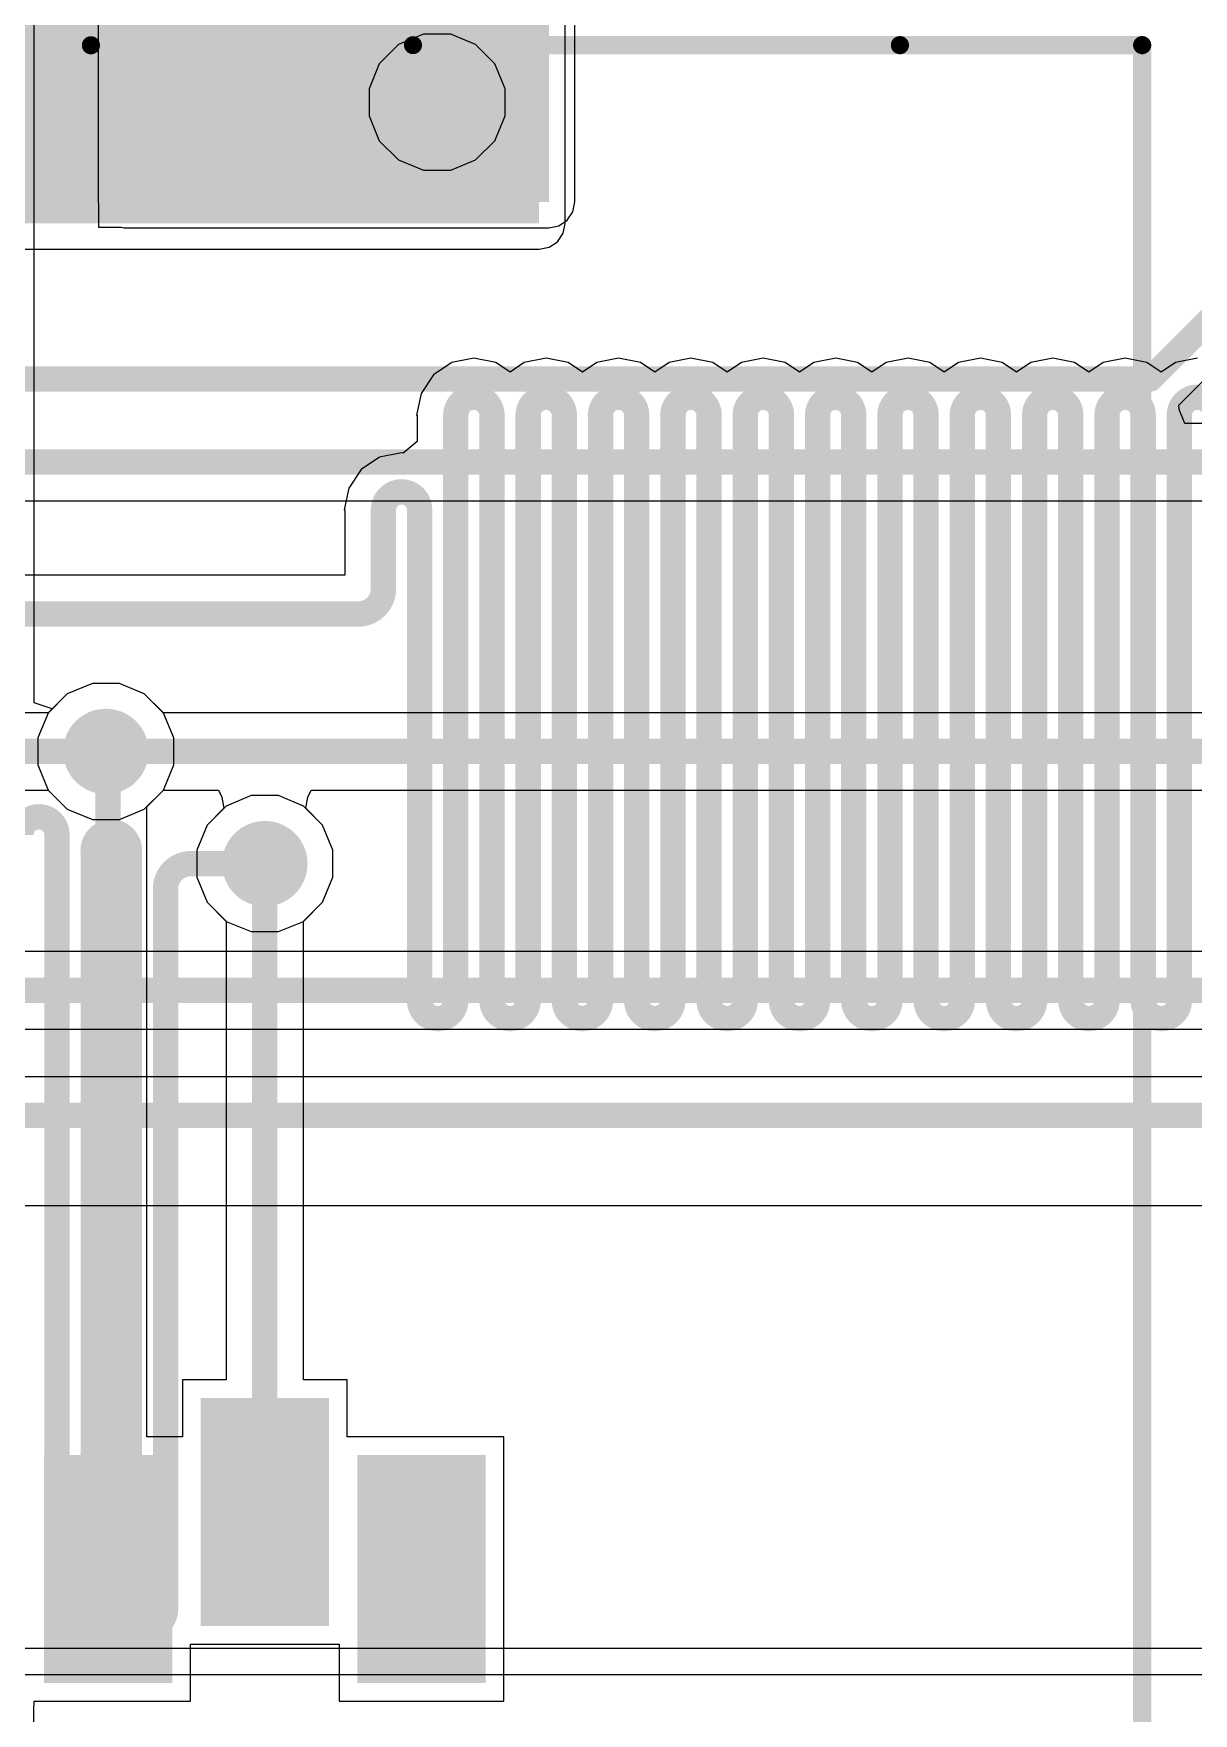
# Model space of a CAD drawing. Header units: inches. Extents: x -3 to 128, y -12 to 41.
# Drawn here: x 84 to 92.14, y -4.41 to 7.39 of the extents above; entities that cross this region are included whole.
import ezdxf

# ---------------------------------------------------------------- set-up
doc = ezdxf.new("R2010")
doc.units = ezdxf.units.IN
for name, color, linetype in [('Bottom Layer', 5, 'Continuous'), ('Layer 1', 16, 'Continuous'), ('Layer 2', 76, 'Continuous'), ('Top Layer', 1, 'Continuous'), ('Top Overlay', 2, 'Continuous'), ('Top Paste', 8, 'Continuous'), ('Top Solder', 216, 'Continuous'), ('Via Holes', 16, 'Continuous')]:
    doc.layers.add(name, color=color, linetype=linetype)

msp = doc.modelspace()

# ---------------------------------------------------------------- hatches: boundary and pattern name
at = {"layer": 'Bottom Layer'}
h = msp.add_hatch(color=5, dxfattribs=at)
edge = h.paths.add_edge_path()
edge.add_arc((86.833, 6.908), 0.3, 0, 360)
h = msp.add_hatch(color=5, dxfattribs=at)
edge = h.paths.add_edge_path()
edge.add_arc((84.508, 2.349), 0.3, 0, 360)
h = msp.add_hatch(color=5, dxfattribs=at)
edge = h.paths.add_edge_path()
edge.add_arc((85.624, 1.561), 0.3, 0, 360)
at = {"layer": 'Layer 1'}
h = msp.add_hatch(color=16, dxfattribs=at)
edge = h.paths.add_edge_path()
edge.add_arc((86.833, 6.908), 0.3, 0, 360)
h = msp.add_hatch(color=16, dxfattribs=at)
edge = h.paths.add_edge_path()
edge.add_arc((84.508, 2.349), 0.3, 0, 360)
h = msp.add_hatch(color=16, dxfattribs=at)
edge = h.paths.add_edge_path()
edge.add_arc((85.624, 1.561), 0.3, 0, 360)
at = {"layer": 'Layer 2'}
msp.add_hatch(color=76, dxfattribs=at).paths.add_polyline_path([(77.906, 6.057), (87.55, 6.057), (87.55, 7.505), (77.906, 7.505)])
h = msp.add_hatch(color=76, dxfattribs=at)
edge = h.paths.add_edge_path()
edge.add_arc((86.833, 6.908), 0.3, 0, 360)
h = msp.add_hatch(color=76, dxfattribs=at)
edge = h.paths.add_edge_path()
edge.add_arc((84.508, 2.349), 0.3, 0, 360)
h = msp.add_hatch(color=76, dxfattribs=at)
edge = h.paths.add_edge_path()
edge.add_arc((85.624, 1.561), 0.3, 0, 360)
at = {"layer": 'Top Layer'}
for points in [[(84.634, 6.208), (86.434, 6.208), (86.434, 8.432), (84.634, 8.432)], [(87.619, 7.608), (84.634, 7.608), (84.634, 6.208), (87.619, 6.208)], [(84.634, 7.608), (86.434, 7.608), (86.434, 6.208), (84.634, 6.208)], [(85.224, -2.242), (86.024, -2.242), (86.024, -3.742), (85.224, -3.742)], [(84.124, -2.642), (84.924, -2.642), (84.924, -4.142), (84.124, -4.142)], [(86.324, -2.642), (87.124, -2.642), (87.124, -4.142), (86.324, -4.142)]]:
    msp.add_hatch(color=1, dxfattribs=at).paths.add_polyline_path(points)
h = msp.add_hatch(color=1, dxfattribs=at)
edge = h.paths.add_edge_path()
edge.add_arc((86.833, 6.908), 0.3, 0, 360)
h = msp.add_hatch(color=1, dxfattribs=at)
edge = h.paths.add_edge_path()
edge.add_arc((84.508, 2.349), 0.3, 0, 360)
h = msp.add_hatch(color=1, dxfattribs=at)
edge = h.paths.add_edge_path()
edge.add_arc((85.624, 1.561), 0.3, 0, 360)
at = {"layer": 'Top Paste'}
for points in [[(84.634, 7.608), (86.434, 7.608), (86.434, 6.208), (84.634, 6.208)], [(85.224, -2.242), (86.024, -2.242), (86.024, -3.742), (85.224, -3.742)], [(84.124, -2.642), (84.924, -2.642), (84.924, -4.142), (84.124, -4.142)], [(86.324, -2.642), (87.124, -2.642), (87.124, -4.142), (86.324, -4.142)]]:
    msp.add_hatch(color=8, dxfattribs=at).paths.add_polyline_path(points)
at = {"layer": 'Top Solder'}
for points in [[(84.584, 7.658), (86.484, 7.658), (86.484, 6.158), (84.584, 6.158)], [(85.174, -2.192), (86.074, -2.192), (86.074, -3.792), (85.174, -3.792)], [(84.074, -2.592), (84.974, -2.592), (84.974, -4.192), (84.074, -4.192)], [(86.274, -2.592), (87.174, -2.592), (87.174, -4.192), (86.274, -4.192)]]:
    msp.add_hatch(color=216, dxfattribs=at).paths.add_polyline_path(points)
at = {"layer": 'Via Holes'}
h = msp.add_hatch(color=7, dxfattribs=at)
edge = h.paths.add_edge_path()
edge.add_arc((86.833, 6.908), 0.15, 0, 360)
h = msp.add_hatch(color=7, dxfattribs=at)
edge = h.paths.add_edge_path()
edge.add_arc((84.508, 2.349), 0.15, 0, 360)
h = msp.add_hatch(color=7, dxfattribs=at)
edge = h.paths.add_edge_path()
edge.add_arc((85.624, 1.561), 0.15, 0, 360)

# ---------------------------------------------------------------- linework, layer by layer
at = {"layer": 'Bottom Layer'}
for p, q in [((86.738, 7.386), (86.563, 7.313)), ((86.929, 7.386), (86.738, 7.386)), ((87.104, 7.313), (86.929, 7.386)), ((86.563, 7.313), (86.428, 7.179)), ((87.239, 7.179), (87.104, 7.313)), ((86.428, 7.179), (86.356, 7.003)), ((87.311, 7.003), (87.239, 7.179)), ((86.356, 7.003), (86.356, 6.813)), ((87.311, 6.813), (87.311, 7.003)), ((86.356, 6.813), (86.428, 6.638)), ((87.239, 6.638), (87.311, 6.813)), ((86.428, 6.638), (86.563, 6.503)), ((87.104, 6.503), (87.239, 6.638)), ((86.563, 6.503), (86.738, 6.43)), ((86.929, 6.43), (87.104, 6.503)), ((86.738, 6.43), (86.929, 6.43)), ((86.938, 5.08), (86.808, 4.993)), ((87.092, 5.111), (86.938, 5.08)), ((87.245, 5.08), (87.092, 5.111)), ((87.346, 5.013), (87.245, 5.08)), ((87.446, 5.08), (87.346, 5.013)), ((87.6, 5.111), (87.446, 5.08)), ((87.753, 5.08), (87.6, 5.111)), ((87.854, 5.013), (87.753, 5.08)), ((87.954, 5.08), (87.854, 5.013)), ((88.108, 5.111), (87.954, 5.08)), ((88.261, 5.08), (88.108, 5.111)), ((88.362, 5.013), (88.261, 5.08)), ((88.462, 5.08), (88.362, 5.013)), ((88.616, 5.111), (88.462, 5.08)), ((88.769, 5.08), (88.616, 5.111)), ((88.87, 5.013), (88.769, 5.08)), ((88.97, 5.08), (88.87, 5.013)), ((89.124, 5.111), (88.97, 5.08)), ((89.277, 5.08), (89.124, 5.111)), ((89.378, 5.013), (89.277, 5.08)), ((89.478, 5.08), (89.378, 5.013)), ((89.632, 5.111), (89.478, 5.08)), ((89.785, 5.08), (89.632, 5.111)), ((89.886, 5.013), (89.785, 5.08)), ((89.986, 5.08), (89.886, 5.013)), ((90.14, 5.111), (89.986, 5.08)), ((90.293, 5.08), (90.14, 5.111)), ((90.394, 5.013), (90.293, 5.08)), ((90.494, 5.08), (90.394, 5.013)), ((90.648, 5.111), (90.494, 5.08)), ((90.801, 5.08), (90.648, 5.111)), ((90.902, 5.013), (90.801, 5.08)), ((91.002, 5.08), (90.902, 5.013)), ((91.156, 5.111), (91.002, 5.08)), ((91.309, 5.08), (91.156, 5.111)), ((91.41, 5.013), (91.309, 5.08)), ((91.51, 5.08), (91.41, 5.013)), ((91.664, 5.111), (91.51, 5.08)), ((91.817, 5.08), (91.664, 5.111)), ((91.918, 5.013), (91.817, 5.08)), ((92.018, 5.08), (91.918, 5.013)), ((92.172, 5.111), (92.018, 5.08)), ((86.808, 4.993), (86.721, 4.863)), ((86.721, 4.863), (86.69, 4.71)), ((86.69, 4.71), (86.693, 4.71)), ((86.693, 4.71), (86.693, 4.525)), ((86.693, 4.525), (86.595, 4.444)), ((86.43, 4.416), (86.3, 4.329)), ((86.584, 4.446), (86.43, 4.416)), ((86.595, 4.444), (86.584, 4.446)), ((86.3, 4.329), (86.213, 4.199)), ((86.213, 4.199), (86.182, 4.045)), ((86.182, 4.045), (86.185, 4.045)), ((86.185, 4.045), (86.185, 3.586)), ((86.185, 3.586), (76.947, 3.586))]:
    msp.add_line(p, q, dxfattribs=at)
for points in [[(86.965, 4.71, 0.178, 0.178, -1), (87.219, 4.71, 0.178, 0.178, 0)], [(87.473, 4.71, 0.178, 0.178, -1), (87.727, 4.71, 0.178, 0.178, 0)], [(87.981, 4.71, 0.178, 0.178, -1), (88.235, 4.71, 0.178, 0.178, 0)], [(88.489, 4.71, 0.178, 0.178, -1), (88.743, 4.71, 0.178, 0.178, 0)], [(88.997, 4.71, 0.178, 0.178, -1), (89.251, 4.71, 0.178, 0.178, 0)], [(89.505, 4.71, 0.178, 0.178, -1), (89.759, 4.71, 0.178, 0.178, 0)], [(90.013, 4.71, 0.178, 0.178, -1), (90.267, 4.71, 0.178, 0.178, 0)], [(90.521, 4.71, 0.178, 0.178, -1), (90.775, 4.71, 0.178, 0.178, 0)], [(91.029, 4.71, 0.178, 0.178, -1), (91.283, 4.71, 0.178, 0.178, 0)], [(91.537, 4.71, 0.178, 0.178, -1), (91.791, 4.71, 0.178, 0.178, 0)], [(92.045, 4.71, 0.178, 0.178, -1), (92.299, 4.71, 0.178, 0.178, 0)], [(86.965, 0.6, 0.178, 0.178, 0), (86.965, 4.71, 0.178, 0.178, 0)], [(87.219, 0.6, 0.178, 0.178, 0), (87.219, 4.71, 0.178, 0.178, 0)], [(87.473, 0.6, 0.178, 0.178, 0), (87.473, 4.71, 0.178, 0.178, 0)], [(87.727, 0.6, 0.178, 0.178, 0), (87.727, 4.71, 0.178, 0.178, 0)], [(87.981, 0.6, 0.178, 0.178, 0), (87.981, 4.71, 0.178, 0.178, 0)], [(88.235, 0.6, 0.178, 0.178, 0), (88.235, 4.71, 0.178, 0.178, 0)], [(88.489, 0.6, 0.178, 0.178, 0), (88.489, 4.71, 0.178, 0.178, 0)], [(88.743, 0.6, 0.178, 0.178, 0), (88.743, 4.71, 0.178, 0.178, 0)], [(88.997, 0.6, 0.178, 0.178, 0), (88.997, 4.71, 0.178, 0.178, 0)], [(89.251, 0.6, 0.178, 0.178, 0), (89.251, 4.71, 0.178, 0.178, 0)], [(89.505, 0.6, 0.178, 0.178, 0), (89.505, 4.71, 0.178, 0.178, 0)], [(89.759, 0.6, 0.178, 0.178, 0), (89.759, 4.71, 0.178, 0.178, 0)], [(90.013, 0.6, 0.178, 0.178, 0), (90.013, 4.71, 0.178, 0.178, 0)], [(90.267, 0.6, 0.178, 0.178, 0), (90.267, 4.71, 0.178, 0.178, 0)], [(90.521, 0.6, 0.178, 0.178, 0), (90.521, 4.71, 0.178, 0.178, 0)], [(90.775, 0.6, 0.178, 0.178, 0), (90.775, 4.71, 0.178, 0.178, 0)], [(91.029, 0.6, 0.178, 0.178, 0), (91.029, 4.71, 0.178, 0.178, 0)], [(91.283, 0.6, 0.178, 0.178, 0), (91.283, 4.71, 0.178, 0.178, 0)], [(91.537, 0.6, 0.178, 0.178, 0), (91.537, 4.71, 0.178, 0.178, 0)], [(91.791, 0.6, 0.178, 0.178, 0), (91.791, 4.71, 0.178, 0.178, 0)], [(92.045, 0.6, 0.178, 0.178, 0), (92.045, 4.71, 0.178, 0.178, 0)], [(86.457, 4.045, 0.178, 0.178, -1), (86.711, 4.045, 0.178, 0.178, 0)], [(86.457, 3.492, 0.178, 0.178, 0), (86.457, 4.045, 0.178, 0.178, 0)], [(86.711, 0.6, 0.178, 0.178, 0), (86.711, 4.045, 0.178, 0.178, 0)], [(86.457, 3.492, 0.178, 0.178, -0.414214), (86.279, 3.314, 0.178, 0.178, 0)], [(76.834, 3.314, 0.178, 0.178, 0), (85.193, 3.314, 0.178, 0.178, 0)], [(85.193, 3.314, 0.178, 0.178, 0), (86.279, 3.314, 0.178, 0.178, 0)], [(83.911, 1.763, 0.178, 0.178, -1), (84.165, 1.763, 0.178, 0.178, 0)], [(84.165, -3.675, 0.178, 0.178, 0), (84.165, 1.763, 0.178, 0.178, 0)], [(84.419, 1.655, 0.178, 0.178, -1), (84.673, 1.655, 0.178, 0.178, 0)], [(84.419, -3.675, 0.178, 0.178, 0), (84.419, 1.655, 0.178, 0.178, 0)], [(84.673, -3.675, 0.178, 0.178, 0), (84.673, 1.655, 0.178, 0.178, 0)], [(84.927, 1.384, 0.178, 0.178, -0.414214), (85.104, 1.561, 0.178, 0.178, 0)], [(85.104, 1.561, 0.178, 0.178, 0), (85.193, 1.561, 0.178, 0.178, 0)], [(85.193, 1.561, 0.178, 0.178, 0), (85.624, 1.561, 0.178, 0.178, 0)], [(84.927, -3.675, 0.178, 0.178, 0), (84.927, 1.384, 0.178, 0.178, 0)], [(86.965, 0.6, 0.178, 0.178, -1), (86.711, 0.6, 0.178, 0.178, 0)], [(87.473, 0.6, 0.178, 0.178, -1), (87.219, 0.6, 0.178, 0.178, 0)], [(87.981, 0.6, 0.178, 0.178, -1), (87.727, 0.6, 0.178, 0.178, 0)], [(88.489, 0.6, 0.178, 0.178, -1), (88.235, 0.6, 0.178, 0.178, 0)], [(88.997, 0.6, 0.178, 0.178, -1), (88.743, 0.6, 0.178, 0.178, 0)], [(89.505, 0.6, 0.178, 0.178, -1), (89.251, 0.6, 0.178, 0.178, 0)], [(90.013, 0.6, 0.178, 0.178, -1), (89.759, 0.6, 0.178, 0.178, 0)], [(90.521, 0.6, 0.178, 0.178, -1), (90.267, 0.6, 0.178, 0.178, 0)], [(91.029, 0.6, 0.178, 0.178, -1), (90.775, 0.6, 0.178, 0.178, 0)], [(91.537, 0.6, 0.178, 0.178, -1), (91.283, 0.6, 0.178, 0.178, 0)], [(92.045, 0.6, 0.178, 0.178, -1), (91.791, 0.6, 0.178, 0.178, 0)], [(84.419, -3.675, 0.178, 0.178, -1), (84.165, -3.675, 0.178, 0.178, 0)], [(84.927, -3.675, 0.178, 0.178, -1), (84.673, -3.675, 0.178, 0.178, 0)]]:
    msp.add_lwpolyline(points, format="xyseb", dxfattribs=at)
for points in [[(86.92, 4.71, 0.0889, 0.0889, 1), (87.009, 4.71, 0.0889, 0.0889, 1)], [(86.92, 4.71, 0.0889, 0.0889, 1), (87.009, 4.71, 0.0889, 0.0889, 1)], [(87.174, 4.71, 0.0889, 0.0889, 1), (87.263, 4.71, 0.0889, 0.0889, 1)], [(87.174, 4.71, 0.0889, 0.0889, 1), (87.263, 4.71, 0.0889, 0.0889, 1)], [(87.428, 4.71, 0.0889, 0.0889, 1), (87.517, 4.71, 0.0889, 0.0889, 1)], [(87.428, 4.71, 0.0889, 0.0889, 1), (87.517, 4.71, 0.0889, 0.0889, 1)], [(87.682, 4.71, 0.0889, 0.0889, 1), (87.771, 4.71, 0.0889, 0.0889, 1)], [(87.682, 4.71, 0.0889, 0.0889, 1), (87.771, 4.71, 0.0889, 0.0889, 1)], [(87.936, 4.71, 0.0889, 0.0889, 1), (88.025, 4.71, 0.0889, 0.0889, 1)], [(87.936, 4.71, 0.0889, 0.0889, 1), (88.025, 4.71, 0.0889, 0.0889, 1)], [(88.19, 4.71, 0.0889, 0.0889, 1), (88.279, 4.71, 0.0889, 0.0889, 1)], [(88.19, 4.71, 0.0889, 0.0889, 1), (88.279, 4.71, 0.0889, 0.0889, 1)], [(88.444, 4.71, 0.0889, 0.0889, 1), (88.533, 4.71, 0.0889, 0.0889, 1)], [(88.444, 4.71, 0.0889, 0.0889, 1), (88.533, 4.71, 0.0889, 0.0889, 1)], [(88.698, 4.71, 0.0889, 0.0889, 1), (88.787, 4.71, 0.0889, 0.0889, 1)], [(88.698, 4.71, 0.0889, 0.0889, 1), (88.787, 4.71, 0.0889, 0.0889, 1)], [(88.952, 4.71, 0.0889, 0.0889, 1), (89.041, 4.71, 0.0889, 0.0889, 1)], [(88.952, 4.71, 0.0889, 0.0889, 1), (89.041, 4.71, 0.0889, 0.0889, 1)], [(89.206, 4.71, 0.0889, 0.0889, 1), (89.295, 4.71, 0.0889, 0.0889, 1)], [(89.206, 4.71, 0.0889, 0.0889, 1), (89.295, 4.71, 0.0889, 0.0889, 1)], [(89.46, 4.71, 0.0889, 0.0889, 1), (89.549, 4.71, 0.0889, 0.0889, 1)], [(89.46, 4.71, 0.0889, 0.0889, 1), (89.549, 4.71, 0.0889, 0.0889, 1)], [(89.714, 4.71, 0.0889, 0.0889, 1), (89.803, 4.71, 0.0889, 0.0889, 1)], [(89.714, 4.71, 0.0889, 0.0889, 1), (89.803, 4.71, 0.0889, 0.0889, 1)], [(89.968, 4.71, 0.0889, 0.0889, 1), (90.057, 4.71, 0.0889, 0.0889, 1)], [(89.968, 4.71, 0.0889, 0.0889, 1), (90.057, 4.71, 0.0889, 0.0889, 1)], [(90.222, 4.71, 0.0889, 0.0889, 1), (90.311, 4.71, 0.0889, 0.0889, 1)], [(90.222, 4.71, 0.0889, 0.0889, 1), (90.311, 4.71, 0.0889, 0.0889, 1)], [(90.476, 4.71, 0.0889, 0.0889, 1), (90.565, 4.71, 0.0889, 0.0889, 1)], [(90.476, 4.71, 0.0889, 0.0889, 1), (90.565, 4.71, 0.0889, 0.0889, 1)], [(90.73, 4.71, 0.0889, 0.0889, 1), (90.819, 4.71, 0.0889, 0.0889, 1)], [(90.73, 4.71, 0.0889, 0.0889, 1), (90.819, 4.71, 0.0889, 0.0889, 1)], [(90.984, 4.71, 0.0889, 0.0889, 1), (91.073, 4.71, 0.0889, 0.0889, 1)], [(90.984, 4.71, 0.0889, 0.0889, 1), (91.073, 4.71, 0.0889, 0.0889, 1)], [(91.238, 4.71, 0.0889, 0.0889, 1), (91.327, 4.71, 0.0889, 0.0889, 1)], [(91.238, 4.71, 0.0889, 0.0889, 1), (91.327, 4.71, 0.0889, 0.0889, 1)], [(91.492, 4.71, 0.0889, 0.0889, 1), (91.581, 4.71, 0.0889, 0.0889, 1)], [(91.492, 4.71, 0.0889, 0.0889, 1), (91.581, 4.71, 0.0889, 0.0889, 1)], [(91.746, 4.71, 0.0889, 0.0889, 1), (91.835, 4.71, 0.0889, 0.0889, 1)], [(91.746, 4.71, 0.0889, 0.0889, 1), (91.835, 4.71, 0.0889, 0.0889, 1)], [(92, 4.71, 0.0889, 0.0889, 1), (92.089, 4.71, 0.0889, 0.0889, 1)], [(92, 4.71, 0.0889, 0.0889, 1), (92.089, 4.71, 0.0889, 0.0889, 1)], [(86.412, 4.045, 0.0889, 0.0889, 1), (86.501, 4.045, 0.0889, 0.0889, 1)], [(86.412, 4.045, 0.0889, 0.0889, 1), (86.501, 4.045, 0.0889, 0.0889, 1)], [(86.666, 4.045, 0.0889, 0.0889, 1), (86.755, 4.045, 0.0889, 0.0889, 1)], [(86.666, 4.045, 0.0889, 0.0889, 1), (86.755, 4.045, 0.0889, 0.0889, 1)], [(86.412, 3.492, 0.0889, 0.0889, 1), (86.501, 3.492, 0.0889, 0.0889, 1)], [(86.412, 3.492, 0.0889, 0.0889, 1), (86.501, 3.492, 0.0889, 0.0889, 1)], [(85.149, 3.314, 0.0889, 0.0889, 1), (85.238, 3.314, 0.0889, 0.0889, 1)], [(85.149, 3.314, 0.0889, 0.0889, 1), (85.238, 3.314, 0.0889, 0.0889, 1)], [(86.234, 3.314, 0.0889, 0.0889, 1), (86.323, 3.314, 0.0889, 0.0889, 1)], [(86.234, 3.314, 0.0889, 0.0889, 1), (86.323, 3.314, 0.0889, 0.0889, 1)], [(84.12, 1.763, 0.0889, 0.0889, 1), (84.209, 1.763, 0.0889, 0.0889, 1)], [(84.12, 1.763, 0.0889, 0.0889, 1), (84.209, 1.763, 0.0889, 0.0889, 1)], [(84.374, 1.655, 0.0889, 0.0889, 1), (84.463, 1.655, 0.0889, 0.0889, 1)], [(84.374, 1.655, 0.0889, 0.0889, 1), (84.463, 1.655, 0.0889, 0.0889, 1)], [(84.628, 1.655, 0.0889, 0.0889, 1), (84.717, 1.655, 0.0889, 0.0889, 1)], [(84.628, 1.655, 0.0889, 0.0889, 1), (84.717, 1.655, 0.0889, 0.0889, 1)], [(85.06, 1.561, 0.0889, 0.0889, 1), (85.149, 1.561, 0.0889, 0.0889, 1)], [(85.06, 1.561, 0.0889, 0.0889, 1), (85.149, 1.561, 0.0889, 0.0889, 1)], [(85.149, 1.561, 0.0889, 0.0889, 1), (85.238, 1.561, 0.0889, 0.0889, 1)], [(85.149, 1.561, 0.0889, 0.0889, 1), (85.238, 1.561, 0.0889, 0.0889, 1)], [(85.58, 1.561, 0.0889, 0.0889, 1), (85.668, 1.561, 0.0889, 0.0889, 1)], [(84.882, 1.384, 0.0889, 0.0889, 1), (84.971, 1.384, 0.0889, 0.0889, 1)], [(84.882, 1.384, 0.0889, 0.0889, 1), (84.971, 1.384, 0.0889, 0.0889, 1)], [(86.666, 0.6, 0.0889, 0.0889, 1), (86.755, 0.6, 0.0889, 0.0889, 1)], [(86.666, 0.6, 0.0889, 0.0889, 1), (86.755, 0.6, 0.0889, 0.0889, 1)], [(86.92, 0.6, 0.0889, 0.0889, 1), (87.009, 0.6, 0.0889, 0.0889, 1)], [(86.92, 0.6, 0.0889, 0.0889, 1), (87.009, 0.6, 0.0889, 0.0889, 1)], [(87.174, 0.6, 0.0889, 0.0889, 1), (87.263, 0.6, 0.0889, 0.0889, 1)], [(87.174, 0.6, 0.0889, 0.0889, 1), (87.263, 0.6, 0.0889, 0.0889, 1)], [(87.428, 0.6, 0.0889, 0.0889, 1), (87.517, 0.6, 0.0889, 0.0889, 1)], [(87.428, 0.6, 0.0889, 0.0889, 1), (87.517, 0.6, 0.0889, 0.0889, 1)], [(87.682, 0.6, 0.0889, 0.0889, 1), (87.771, 0.6, 0.0889, 0.0889, 1)], [(87.682, 0.6, 0.0889, 0.0889, 1), (87.771, 0.6, 0.0889, 0.0889, 1)], [(87.936, 0.6, 0.0889, 0.0889, 1), (88.025, 0.6, 0.0889, 0.0889, 1)], [(87.936, 0.6, 0.0889, 0.0889, 1), (88.025, 0.6, 0.0889, 0.0889, 1)], [(88.19, 0.6, 0.0889, 0.0889, 1), (88.279, 0.6, 0.0889, 0.0889, 1)], [(88.19, 0.6, 0.0889, 0.0889, 1), (88.279, 0.6, 0.0889, 0.0889, 1)], [(88.444, 0.6, 0.0889, 0.0889, 1), (88.533, 0.6, 0.0889, 0.0889, 1)], [(88.444, 0.6, 0.0889, 0.0889, 1), (88.533, 0.6, 0.0889, 0.0889, 1)], [(88.698, 0.6, 0.0889, 0.0889, 1), (88.787, 0.6, 0.0889, 0.0889, 1)], [(88.698, 0.6, 0.0889, 0.0889, 1), (88.787, 0.6, 0.0889, 0.0889, 1)], [(88.952, 0.6, 0.0889, 0.0889, 1), (89.041, 0.6, 0.0889, 0.0889, 1)], [(88.952, 0.6, 0.0889, 0.0889, 1), (89.041, 0.6, 0.0889, 0.0889, 1)], [(89.206, 0.6, 0.0889, 0.0889, 1), (89.295, 0.6, 0.0889, 0.0889, 1)], [(89.206, 0.6, 0.0889, 0.0889, 1), (89.295, 0.6, 0.0889, 0.0889, 1)], [(89.46, 0.6, 0.0889, 0.0889, 1), (89.549, 0.6, 0.0889, 0.0889, 1)], [(89.46, 0.6, 0.0889, 0.0889, 1), (89.549, 0.6, 0.0889, 0.0889, 1)], [(89.714, 0.6, 0.0889, 0.0889, 1), (89.803, 0.6, 0.0889, 0.0889, 1)], [(89.714, 0.6, 0.0889, 0.0889, 1), (89.803, 0.6, 0.0889, 0.0889, 1)], [(89.968, 0.6, 0.0889, 0.0889, 1), (90.057, 0.6, 0.0889, 0.0889, 1)], [(89.968, 0.6, 0.0889, 0.0889, 1), (90.057, 0.6, 0.0889, 0.0889, 1)], [(90.222, 0.6, 0.0889, 0.0889, 1), (90.311, 0.6, 0.0889, 0.0889, 1)], [(90.222, 0.6, 0.0889, 0.0889, 1), (90.311, 0.6, 0.0889, 0.0889, 1)], [(90.476, 0.6, 0.0889, 0.0889, 1), (90.565, 0.6, 0.0889, 0.0889, 1)], [(90.476, 0.6, 0.0889, 0.0889, 1), (90.565, 0.6, 0.0889, 0.0889, 1)], [(90.73, 0.6, 0.0889, 0.0889, 1), (90.819, 0.6, 0.0889, 0.0889, 1)], [(90.73, 0.6, 0.0889, 0.0889, 1), (90.819, 0.6, 0.0889, 0.0889, 1)], [(90.984, 0.6, 0.0889, 0.0889, 1), (91.073, 0.6, 0.0889, 0.0889, 1)], [(90.984, 0.6, 0.0889, 0.0889, 1), (91.073, 0.6, 0.0889, 0.0889, 1)], [(91.238, 0.6, 0.0889, 0.0889, 1), (91.327, 0.6, 0.0889, 0.0889, 1)], [(91.238, 0.6, 0.0889, 0.0889, 1), (91.327, 0.6, 0.0889, 0.0889, 1)], [(91.492, 0.6, 0.0889, 0.0889, 1), (91.581, 0.6, 0.0889, 0.0889, 1)], [(91.492, 0.6, 0.0889, 0.0889, 1), (91.581, 0.6, 0.0889, 0.0889, 1)], [(91.746, 0.6, 0.0889, 0.0889, 1), (91.835, 0.6, 0.0889, 0.0889, 1)], [(91.746, 0.6, 0.0889, 0.0889, 1), (91.835, 0.6, 0.0889, 0.0889, 1)], [(92, 0.6, 0.0889, 0.0889, 1), (92.089, 0.6, 0.0889, 0.0889, 1)], [(92, 0.6, 0.0889, 0.0889, 1), (92.089, 0.6, 0.0889, 0.0889, 1)], [(84.12, -3.675, 0.0889, 0.0889, 1), (84.209, -3.675, 0.0889, 0.0889, 1)], [(84.12, -3.675, 0.0889, 0.0889, 1), (84.209, -3.675, 0.0889, 0.0889, 1)], [(84.374, -3.675, 0.0889, 0.0889, 1), (84.463, -3.675, 0.0889, 0.0889, 1)], [(84.374, -3.675, 0.0889, 0.0889, 1), (84.463, -3.675, 0.0889, 0.0889, 1)], [(84.628, -3.675, 0.0889, 0.0889, 1), (84.717, -3.675, 0.0889, 0.0889, 1)], [(84.628, -3.675, 0.0889, 0.0889, 1), (84.717, -3.675, 0.0889, 0.0889, 1)], [(84.882, -3.675, 0.0889, 0.0889, 1), (84.971, -3.675, 0.0889, 0.0889, 1)], [(84.882, -3.675, 0.0889, 0.0889, 1), (84.971, -3.675, 0.0889, 0.0889, 1)]]:
    msp.add_lwpolyline(points, format="xyseb", close=True, dxfattribs=at)
at = {"layer": 'Layer 1'}
for p, q in [((92.041, 4.78), (93.692, 6.43)), ((92.044, 4.75), (92.041, 4.78)), ((92.083, 4.653), (92.044, 4.75)), ((106.174, 4.653), (92.083, 4.653)), ((71.105, 4.109), (106.286, 4.109)), ((84.237, 2.754), (84.104, 2.621)), ((84.413, 2.827), (84.237, 2.754)), ((84.603, 2.827), (84.413, 2.827)), ((84.778, 2.754), (84.603, 2.827)), ((84.912, 2.621), (84.778, 2.754)), ((84.104, 2.621), (69.66, 2.621)), ((100.092, 2.621), (84.912, 2.621)), ((69.66, 2.077), (84.104, 2.077)), ((84.104, 2.077), (84.237, 1.944)), ((84.778, 1.944), (84.912, 2.077)), ((84.912, 2.077), (85.298, 2.077)), ((85.298, 2.077), (85.322, 2.028)), ((85.322, 2.028), (85.337, 1.95)), ((85.911, 1.95), (85.926, 2.028)), ((85.926, 2.028), (85.95, 2.077)), ((85.95, 2.077), (100.092, 2.077)), ((84.237, 1.944), (84.413, 1.871)), ((84.603, 1.871), (84.778, 1.944)), ((85.337, 1.95), (85.219, 1.832)), ((86.029, 1.832), (85.911, 1.95)), ((84.413, 1.871), (84.603, 1.871)), ((85.219, 1.832), (85.146, 1.656)), ((86.102, 1.656), (86.029, 1.832)), ((85.146, 1.656), (85.146, 1.466)), ((86.102, 1.466), (86.102, 1.656)), ((85.146, 1.466), (85.219, 1.291)), ((86.029, 1.291), (86.102, 1.466)), ((85.219, 1.291), (85.353, 1.156)), ((85.895, 1.156), (86.029, 1.291)), ((85.353, 1.156), (85.529, 1.084)), ((85.529, 1.084), (85.719, 1.084)), ((85.719, 1.084), (85.895, 1.156)), ((95.633, 0.944), (81.189, 0.944)), ((81.189, 0.4), (95.633, 0.4)), ((97.171, 0.065), (82.728, 0.065)), ((66.692, -0.84), (114.907, -0.84)), ((114.907, -3.951), (66.692, -3.951)), ((66.692, -4.133), (104.572, -4.133))]:
    msp.add_line(p, q, dxfattribs=at)
for points in [[(91.842, 4.965, 0.178, 0.178, 0), (93.786, 6.908, 0.178, 0.178, 0)], [(71.226, 4.965, 0.178, 0.178, 0), (91.842, 4.965, 0.178, 0.178, 0)], [(70.713, 4.381, 0.178, 0.178, 0), (106.286, 4.381, 0.178, 0.178, 0)], [(69.257, 2.349, 0.178, 0.178, 0), (84.508, 2.349, 0.178, 0.178, 0)], [(84.508, 2.349, 0.178, 0.178, 0), (100.495, 2.349, 0.178, 0.178, 0)], [(80.786, 0.672, 0.178, 0.178, 0), (96.037, 0.672, 0.178, 0.178, 0)], [(82.324, -0.207, 0.178, 0.178, 0), (97.575, -0.207, 0.178, 0.178, 0)]]:
    msp.add_lwpolyline(points, format="xyseb", dxfattribs=at)
for points in [[(91.798, 4.965, 0.0889, 0.0889, 1), (91.887, 4.965, 0.0889, 0.0889, 1)], [(91.798, 4.965, 0.0889, 0.0889, 1), (91.887, 4.965, 0.0889, 0.0889, 1)], [(84.463, 2.349, 0.0889, 0.0889, 1), (84.552, 2.349, 0.0889, 0.0889, 1)], [(84.463, 2.349, 0.0889, 0.0889, 1), (84.552, 2.349, 0.0889, 0.0889, 1)]]:
    msp.add_lwpolyline(points, format="xyseb", close=True, dxfattribs=at)
at = {"layer": 'Layer 2'}
for p, q in [((87.732, 6.057), (87.732, 7.505)), ((87.718, 5.988), (87.732, 6.057)), ((87.62, 5.89), (87.679, 5.929)), ((87.679, 5.929), (87.718, 5.988)), ((80.405, 5.876), (87.55, 5.876)), ((87.55, 5.876), (87.62, 5.89)), ((84.237, 2.754), (84.103, 2.619)), ((84.413, 2.827), (84.237, 2.754)), ((84.603, 2.827), (84.413, 2.827)), ((84.778, 2.754), (84.603, 2.827)), ((84.913, 2.619), (84.778, 2.754)), ((84.103, 2.619), (84.03, 2.444)), ((84.986, 2.444), (84.913, 2.619)), ((84.03, 2.444), (84.03, 2.254)), ((84.986, 2.254), (84.986, 2.444)), ((84.03, 2.254), (84.103, 2.078)), ((84.913, 2.078), (84.986, 2.254)), ((84.103, 2.078), (84.237, 1.944)), ((84.778, 1.944), (84.913, 2.078)), ((85.529, 2.039), (85.353, 1.966)), ((85.719, 2.039), (85.529, 2.039)), ((85.895, 1.966), (85.719, 2.039)), ((84.237, 1.944), (84.413, 1.871)), ((84.603, 1.871), (84.778, 1.944)), ((85.353, 1.966), (85.219, 1.832)), ((86.029, 1.832), (85.895, 1.966)), ((84.413, 1.871), (84.603, 1.871)), ((85.219, 1.832), (85.146, 1.656)), ((86.102, 1.656), (86.029, 1.832)), ((85.146, 1.656), (85.146, 1.466)), ((86.102, 1.466), (86.102, 1.656)), ((85.146, 1.466), (85.219, 1.291)), ((86.029, 1.291), (86.102, 1.466)), ((85.219, 1.291), (85.353, 1.156)), ((85.895, 1.156), (86.029, 1.291)), ((85.353, 1.156), (85.529, 1.084)), ((85.529, 1.084), (85.719, 1.084)), ((85.719, 1.084), (85.895, 1.156))]:
    msp.add_line(p, q, dxfattribs=at)
at = {"layer": 'Top Layer'}
for p, q in [((84.005, 2.691), (84.005, 8.47)), ((84.453, 7.608), (84.453, 6.208)), ((87.8, 6.208), (87.8, 7.608)), ((84.453, 6.208), (84.456, 6.191)), ((84.456, 6.191), (84.456, 6.03)), ((87.747, 6.08), (87.787, 6.139)), ((87.787, 6.139), (87.8, 6.208)), ((84.456, 6.03), (84.616, 6.03)), ((84.616, 6.03), (84.634, 6.027)), ((84.634, 6.027), (87.619, 6.027)), ((87.619, 6.027), (87.688, 6.041)), ((87.688, 6.041), (87.747, 6.08)), ((84.237, 2.754), (84.132, 2.649)), ((84.413, 2.827), (84.237, 2.754)), ((84.603, 2.827), (84.413, 2.827)), ((84.778, 2.754), (84.603, 2.827)), ((84.913, 2.619), (84.778, 2.754)), ((84.132, 2.649), (84.005, 2.691)), ((84.986, 2.444), (84.913, 2.619)), ((84.986, 2.254), (84.986, 2.444)), ((84.913, 2.078), (84.986, 2.254)), ((84.796, 1.961), (84.913, 2.078)), ((85.529, 2.039), (85.353, 1.966)), ((85.719, 2.039), (85.529, 2.039)), ((85.895, 1.966), (85.719, 2.039)), ((84.796, -2.464), (84.796, 1.961)), ((85.353, 1.966), (85.219, 1.832)), ((86.029, 1.832), (85.895, 1.966)), ((85.219, 1.832), (85.146, 1.656)), ((86.102, 1.656), (86.029, 1.832)), ((85.146, 1.656), (85.146, 1.466)), ((86.102, 1.466), (86.102, 1.656)), ((85.146, 1.466), (85.219, 1.291)), ((86.029, 1.291), (86.102, 1.466)), ((85.219, 1.291), (85.352, 1.158)), ((85.896, 1.158), (86.029, 1.291)), ((85.352, 1.158), (85.352, -2.064)), ((85.896, -2.064), (85.896, 1.158)), ((85.352, -2.064), (85.046, -2.064)), ((85.046, -2.064), (85.046, -2.464)), ((86.202, -2.064), (85.896, -2.064)), ((86.202, -2.464), (86.202, -2.064)), ((85.046, -2.464), (84.796, -2.464)), ((87.302, -2.464), (86.202, -2.464)), ((87.302, -4.319), (87.302, -2.464)), ((85.102, -4.319), (85.102, -3.919)), ((85.102, -3.919), (86.146, -3.919)), ((86.146, -3.919), (86.146, -4.319)), ((84.002, -4.359), (84.005, -4.342)), ((84.002, -4.519), (84.002, -4.359)), ((84.005, -4.342), (84.005, -4.319)), ((84.005, -4.319), (85.102, -4.319)), ((86.146, -4.319), (87.302, -4.319))]:
    msp.add_line(p, q, dxfattribs=at)
for points in [[(84.524, -3.392, 0.178, 0.178, 0), (84.524, 2.333, 0.178, 0.178, 0)], [(85.624, -2.992, 0.178, 0.178, 0), (85.624, 1.561, 0.178, 0.178, 0)]]:
    msp.add_lwpolyline(points, format="xyseb", dxfattribs=at)
for points in [[(84.48, 2.333, 0.0889, 0.0889, 1), (84.568, 2.333, 0.0889, 0.0889, 1)], [(85.58, 1.561, 0.0889, 0.0889, 1), (85.668, 1.561, 0.0889, 0.0889, 1)], [(85.58, -2.992, 0.0889, 0.0889, 1), (85.668, -2.992, 0.0889, 0.0889, 1)], [(84.48, -3.392, 0.0889, 0.0889, 1), (84.568, -3.392, 0.0889, 0.0889, 1)]]:
    msp.add_lwpolyline(points, format="xyseb", close=True, dxfattribs=at)
at = {"layer": 'Top Overlay'}
for points in [[(80.965, 7.308, 0.127, 0.127, 0), (84.403, 7.308, 0.127, 0.127, 0)], [(86.664, 7.309, 0.127, 0.127, 0), (90.083, 7.309, 0.127, 0.127, 0)], [(90.083, 7.309, 0.127, 0.127, 0), (91.784, 7.309, 0.127, 0.127, 0)], [(91.784, -5.961, 0.127, 0.127, 0), (91.784, 7.309, 0.127, 0.127, 0)]]:
    msp.add_lwpolyline(points, format="xyseb", dxfattribs=at)
for points in [[(84.371, 7.308, 0.0635, 0.0635, 1), (84.435, 7.308, 0.0635, 0.0635, 1)], [(86.633, 7.309, 0.0635, 0.0635, 1), (86.696, 7.309, 0.0635, 0.0635, 1)], [(90.051, 7.309, 0.0635, 0.0635, 1), (90.115, 7.309, 0.0635, 0.0635, 1)], [(90.051, 7.309, 0.0635, 0.0635, 1), (90.115, 7.309, 0.0635, 0.0635, 1)], [(91.752, 7.309, 0.0635, 0.0635, 1), (91.816, 7.309, 0.0635, 0.0635, 1)], [(91.752, 7.309, 0.0635, 0.0635, 1), (91.816, 7.309, 0.0635, 0.0635, 1)]]:
    msp.add_lwpolyline(points, format="xyseb", close=True, dxfattribs=at)

doc.saveas('drawing.dxf')
